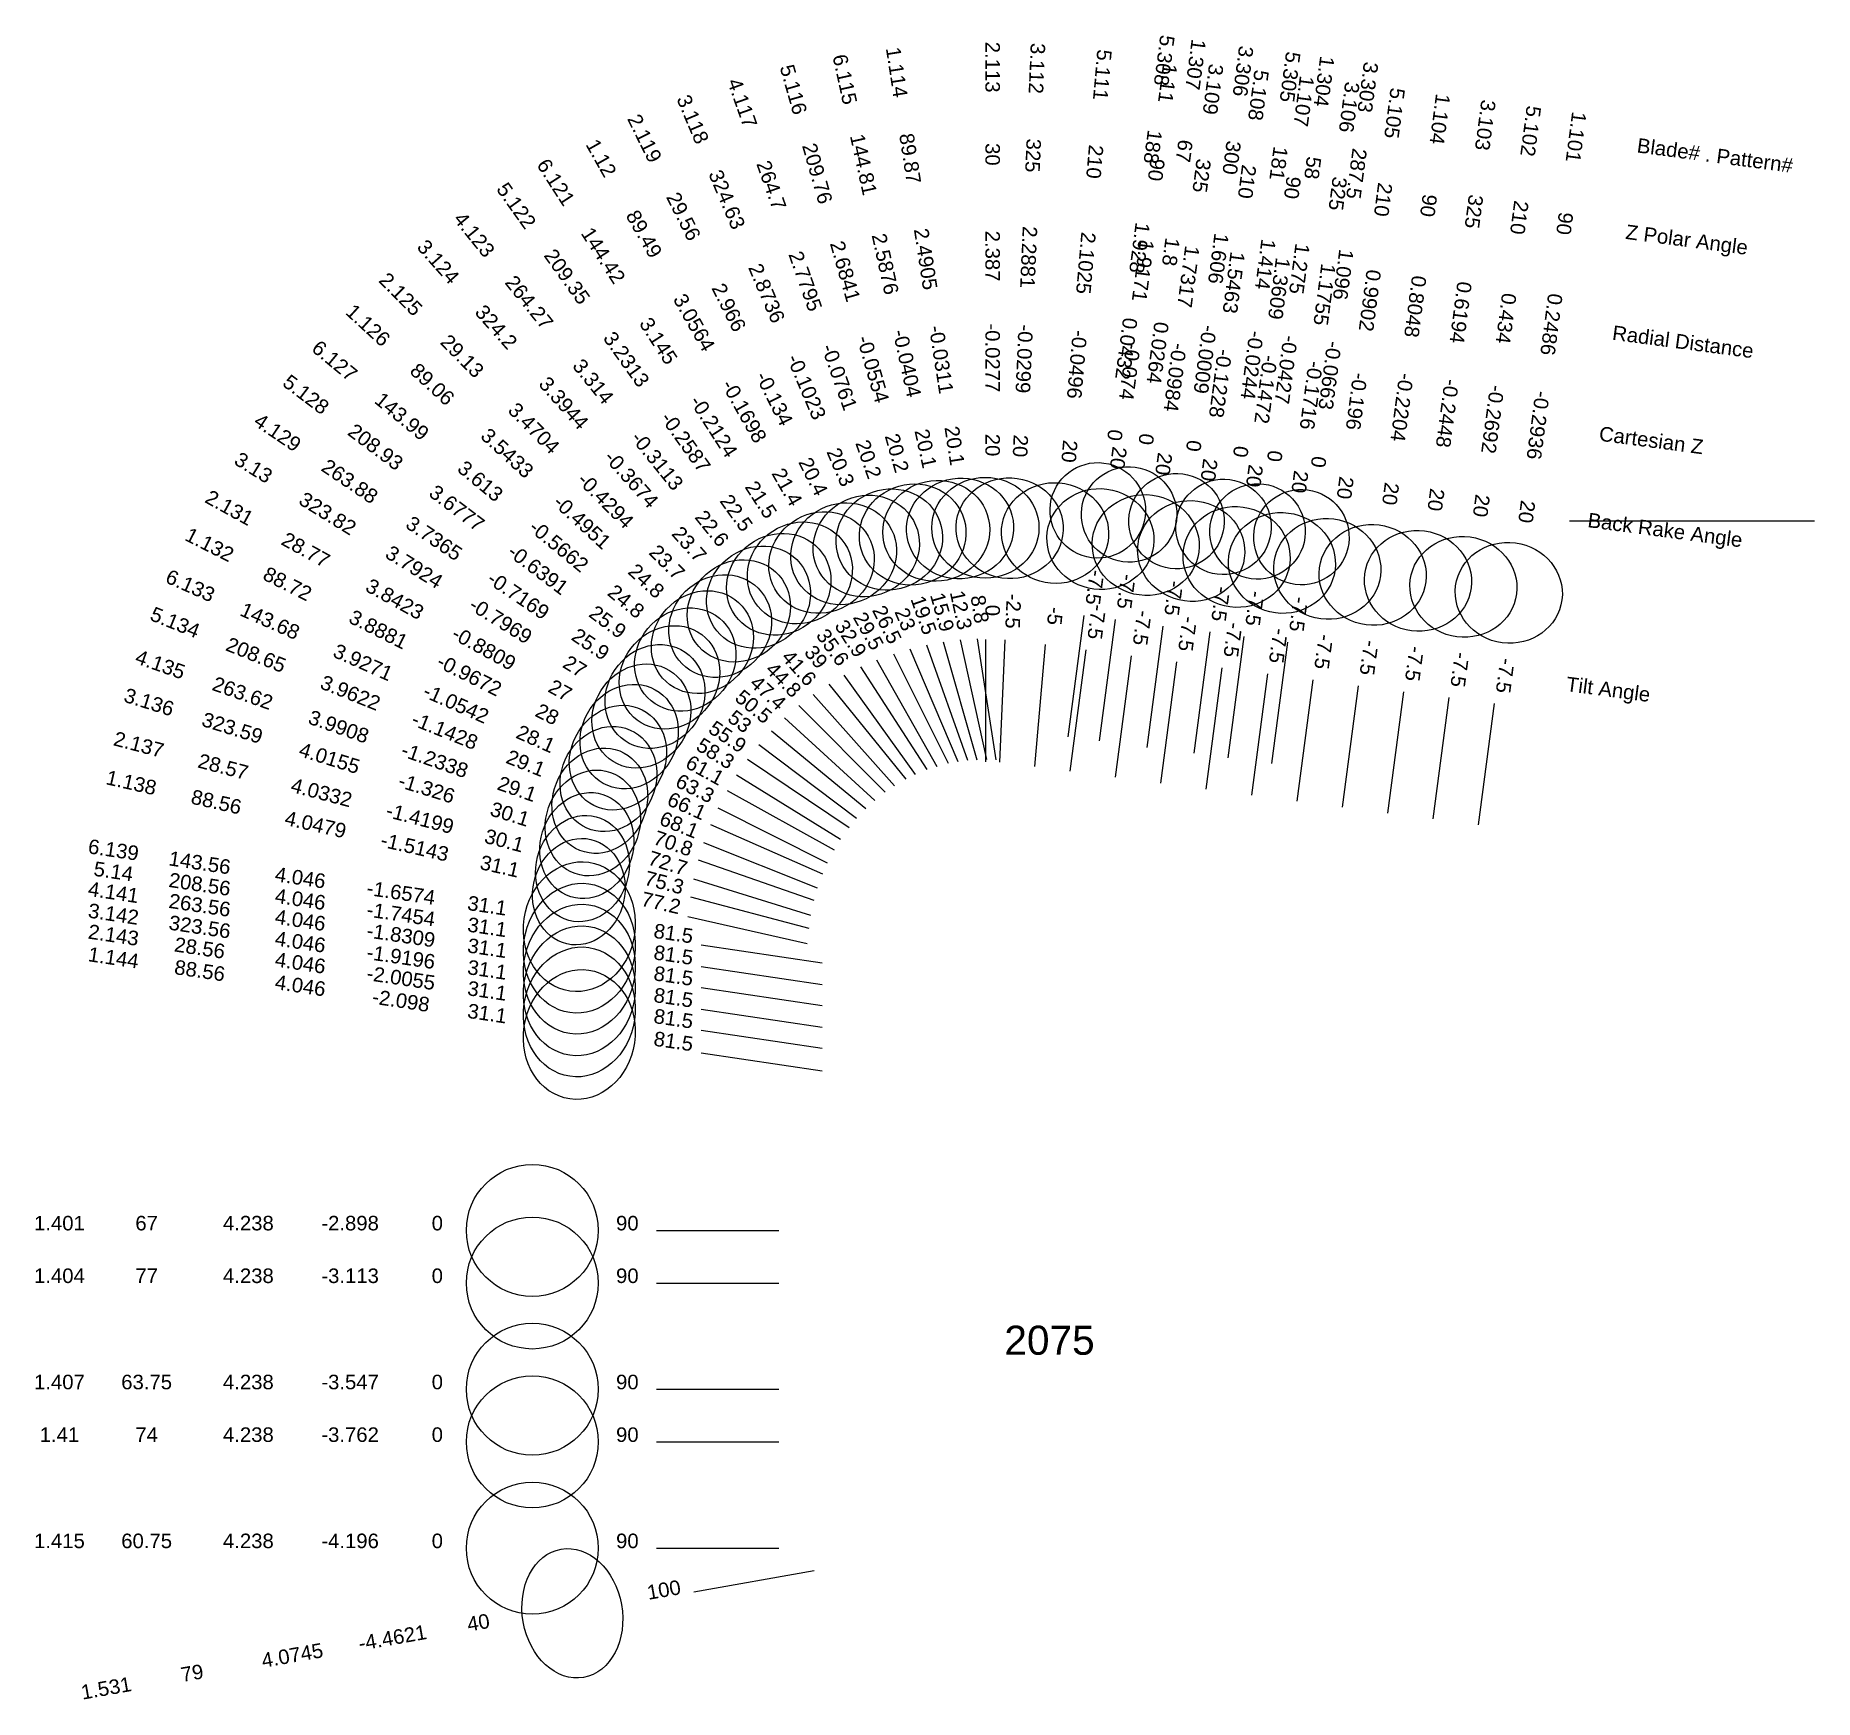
# Model space of a CAD drawing. Header units: inches. Extents: x 29.73 to 37, y 13.19 to 19.98.
import ezdxf
from ezdxf.enums import TextEntityAlignment as Align

# ---------------------------------------------------------------- set-up
doc = ezdxf.new("R2010")
doc.units = ezdxf.units.IN
doc.header["$MEASUREMENT"] = 0
for name, color, linetype, true_color in [('Blade_1', 30, 'Continuous', 0xff7f00), ('Blade_2', 7, 'Continuous', 0xcccc00), ('Blade_3', 7, 'Continuous', 0x00cc00), ('Blade_4', 7, 'Continuous', 0x00cccc), ('Blade_5', 7, 'Continuous', 0x0066cc), ('Blade_6', 190, 'Continuous', 0x7f00ff)]:
    doc.layers.add(name, color=color, linetype=linetype, true_color=true_color)
doc.styles.get("Standard").update_dxf_attribs({"font": 'arial.ttf'})

msp = doc.modelspace()

# ---------------------------------------------------------------- linework, layer by layer
msp.add_line((36, 18), (37, 18))
at = {"layer": 'Blade_1'}
for p, q in [((34.1435, 17.5976), (34.0783, 17.1019)), ((33.5792, 17.5178), (33.6556, 17.0236)), ((34.6685, 17.5285), (34.6033, 17.0328)), ((34.0233, 17.4734), (33.958, 16.9777)), ((33.1683, 17.4328), (33.4144, 16.9976)), ((34.5795, 17.4002), (34.5142, 16.9045)), ((35.1356, 17.327), (35.0703, 16.8313)), ((35.6918, 17.2538), (35.6266, 16.7581)), ((32.7929, 17.1961), (33.161, 16.8578)), ((32.5199, 16.828), (32.9668, 16.6038)), ((32.3973, 16.3846), (32.8849, 16.2739)), ((32.452, 15.8277), (32.9465, 15.7538)), ((32.269, 15.102), (32.769, 15.102)), ((32.269, 14.887), (32.769, 14.887)), ((32.269, 14.453), (32.769, 14.453)), ((32.269, 14.238), (32.769, 14.238)), ((32.269, 13.804), (32.769, 13.804)), ((32.4214, 13.6253), (32.9138, 13.7122))]:
    msp.add_line(p, q, dxfattribs=at)
for centre, major_axis, ratio in [((33.5095, 17.9689), (0.2164, 0.0335), 0.939109), ((34.2, 18.0264), (0.1933, -0.0255), 1), ((34.0829, 17.926), (0.2171, -0.0286), 0.939693), ((34.725, 17.9573), (0.1933, -0.0255), 1), ((32.9436, 17.8302), (0.1906, 0.1078), 0.930891), ((34.6391, 17.8528), (0.2171, -0.0286), 0.939693), ((35.1952, 17.7796), (0.2171, -0.0286), 0.939693), ((35.7514, 17.7064), (0.2171, -0.0286), 0.939693), ((32.4567, 17.5049), (0.1482, 0.1613), 0.907923), ((32.1119, 17.0328), (0.0982, 0.1957), 0.882805), ((31.9521, 16.4857), (0.0485, 0.2136), 0.856669), ((31.954, 15.902), (0.0393, 0.2631), 0.856669), ((31.762, 15.102), (0, 0.2695), 1), ((31.762, 14.887), (0, 0.2695), 1), ((31.762, 14.453), (0, 0.2695), 1), ((31.762, 14.238), (0, 0.2695), 1), ((31.762, 13.804), (0, 0.2695), 1), ((31.9255, 13.5379), (-0.0462, 0.262), 0.766044)]:
    msp.add_ellipse(centre, major_axis=major_axis, ratio=ratio, dxfattribs=at)
at = {"layer": 'Blade_2'}
for p, q in [((33.613, 17.5158), (33.613, 17.0158)), ((33.2377, 17.4575), (33.4608, 17.01)), ((32.8513, 17.2467), (33.2036, 16.8919)), ((32.5574, 16.8985), (32.9951, 16.6569)), ((32.4083, 16.4641), (32.8919, 16.3371)), ((32.452, 15.9202), (32.9465, 15.8463))]:
    msp.add_line(p, q, dxfattribs=at)
for centre, major_axis, ratio in [((33.613, 17.9723), (0.219, 0), 0.939693), ((33.034, 17.866), (0.196, 0.0977), 0.937426), ((32.5296, 17.5706), (0.1554, 0.1543), 0.915361), ((32.1577, 17.1191), (0.1058, 0.1917), 0.890919), ((31.9668, 16.5801), (0.0556, 0.2118), 0.865304), ((31.954, 15.9945), (0.0393, 0.2631), 0.856669)]:
    msp.add_ellipse(centre, major_axis=major_axis, ratio=ratio, dxfattribs=at)
at = {"layer": 'Blade_3'}
for p, q in [((34.3375, 17.5703), (34.2723, 17.0746)), ((33.3049, 17.4776), (33.5005, 17.0174)), ((33.692, 17.514), (33.6702, 17.0145)), ((34.2087, 17.449), (34.1434, 16.9533)), ((34.8475, 17.5049), (34.7823, 17.0092)), ((34.7649, 17.3758), (34.6996, 16.8801)), ((35.321, 17.3026), (35.2557, 16.8069)), ((32.9088, 17.2914), (33.241, 16.9176)), ((32.5958, 16.963), (33.021, 16.6999)), ((32.4204, 16.5386), (32.8979, 16.3903)), ((32.452, 16.0061), (32.9465, 15.9322))]:
    msp.add_line(p, q, dxfattribs=at)
for centre, major_axis, ratio in [((33.7119, 17.9701), (0.2188, -0.0096), 0.939693), ((34.394, 17.9991), (0.1933, -0.0255), 1), ((33.1264, 17.8977), (0.2016, 0.0857), 0.937838), ((34.2683, 17.9016), (0.2171, -0.0286), 0.939693), ((34.904, 17.9337), (0.1933, -0.0255), 1), ((34.8245, 17.8284), (0.2171, -0.0286), 0.939693), ((35.3806, 17.7552), (0.2171, -0.0286), 0.939693), ((32.6056, 17.6326), (0.1637, 0.1455), 0.915889), ((32.2076, 17.2031), (0.1152, 0.1862), 0.891349), ((31.9845, 16.674), (0.065, 0.2091), 0.865459), ((31.954, 16.0804), (0.0393, 0.2631), 0.856669)]:
    msp.add_ellipse(centre, major_axis=major_axis, ratio=ratio, dxfattribs=at)
at = {"layer": 'Blade_4'}
for p, q in [((33.373, 17.4936), (33.54, 17.0223)), ((32.9732, 17.3339), (33.2878, 16.9452)), ((32.6416, 17.0274), (33.0558, 16.7473)), ((32.4402, 16.6158), (32.9123, 16.4511)), ((32.452, 16.0948), (32.9465, 16.0209))]:
    msp.add_line(p, q, dxfattribs=at)
for centre, major_axis, ratio in [((33.2205, 17.9239), (0.2064, 0.0731), 0.938218), ((32.686, 17.6887), (0.1702, 0.1378), 0.923054), ((32.2635, 17.2831), (0.1227, 0.1814), 0.89926), ((32.0092, 16.7662), (0.0722, 0.2068), 0.873921), ((31.954, 16.1691), (0.0393, 0.2631), 0.856669)]:
    msp.add_ellipse(centre, major_axis=major_axis, ratio=ratio, dxfattribs=at)
at = {"layer": 'Blade_5'}
for p, q in [((34.0155, 17.6144), (33.9503, 17.1187)), ((34.5295, 17.5468), (34.4643, 17.0511)), ((33.4409, 17.5056), (33.5779, 17.0247)), ((33.8577, 17.4956), (33.8141, 16.9975)), ((33.0346, 17.3702), (33.3258, 16.9638)), ((34.3941, 17.4246), (34.3288, 16.9289)), ((34.9502, 17.3514), (34.8849, 16.8557)), ((35.5064, 17.2782), (35.4412, 16.7825)), ((32.6869, 17.0862), (33.0862, 16.7853)), ((32.4614, 16.6871), (32.9254, 16.5008)), ((32.452, 16.1803), (32.9465, 16.1064))]:
    msp.add_line(p, q, dxfattribs=at)
for centre, major_axis, ratio in [((34.072, 18.0432), (0.1933, -0.0255), 1), ((33.3159, 17.9446), (0.2106, 0.06), 0.938555), ((34.586, 17.9756), (0.1933, -0.0255), 1), ((33.8975, 17.9504), (0.2182, -0.0191), 0.939693), ((34.4537, 17.8772), (0.2171, -0.0286), 0.939693), ((35.0098, 17.804), (0.2171, -0.0286), 0.939693), ((32.7687, 17.7413), (0.178, 0.1276), 0.923556), ((35.566, 17.7308), (0.2171, -0.0286), 0.939693), ((32.3223, 17.3609), (0.1318, 0.1749), 0.899725), ((32.0378, 16.8572), (0.0816, 0.2032), 0.874182), ((31.954, 16.2546), (0.0393, 0.2631), 0.856669)]:
    msp.add_ellipse(centre, major_axis=major_axis, ratio=ratio, dxfattribs=at)
at = {"layer": 'Blade_6'}
for p, q in [((33.51, 17.5137), (33.6169, 17.0252)), ((33.1028, 17.4042), (33.3742, 16.9843)), ((32.7391, 17.1433), (33.1247, 16.825)), ((32.4902, 16.7607), (32.9472, 16.5579)), ((32.452, 16.2683), (32.9465, 16.1944))]:
    msp.add_line(p, q, dxfattribs=at)
for centre, major_axis, ratio in [((33.4124, 17.9596), (0.2139, 0.0468), 0.938855), ((32.855, 17.7876), (0.1839, 0.1189), 0.930414), ((32.387, 17.4338), (0.1394, 0.1689), 0.907418), ((32.0729, 16.9458), (0.0888, 0.2002), 0.882465), ((31.954, 16.3426), (0.0393, 0.2631), 0.856669)]:
    msp.add_ellipse(centre, major_axis=major_axis, ratio=ratio, dxfattribs=at)

# ---------------------------------------------------------------- texts
for s, height, p in [('Blade# . Pattern#', 0.059375, (36.2761, 19.5351)), ('Z Polar Angle', 0.059375, (36.2296, 19.1819)), ('Radial Distance', 0.059375, (36.1753, 18.7698)), ('Cartesian Z', 0.059375, (36.1211, 18.3577)), ('Back Rake Angle', 0.059375, (36.0746, 18.0045)), ('Tilt Angle', 0.05937, (35.9864, 17.3348))]:
    msp.add_text(s, height=height, rotation=352.5).set_placement(p, align=Align.MIDDLE_LEFT)
msp.add_text('2075', height=0.11875).set_placement((33.875, 14.6534), align=Align.MIDDLE_CENTER)
at = {"layer": 'Blade_1'}
for s, height, rotation, p in [('1.114', 0.05937, 278.78772, (33.222, 19.8283)), ('1.307', 0.05937, 262.5, (34.4425, 19.868)), ('1.11', 0.05937, 262.5, (34.3285, 19.7914)), ('1.304', 0.05937, 262.5, (34.9675, 19.7989)), ('1.107', 0.05937, 262.5, (34.8847, 19.7182)), ('1.104', 0.05937, 262.5, (35.4408, 19.645)), ('1.101', 0.05937, 262.5, (35.997, 19.5718)), ('1.12', 0.05937, 299.48387, (32.0176, 19.468)), ('89.87', 0.05937, 278.78772, (33.2765, 19.4762)), ('67', 0.05937, 262.5, (34.396, 19.5148)), ('90', 0.05937, 262.5, (34.282, 19.4382)), ('58', 0.05937, 262.5, (34.921, 19.4457)), ('90', 0.05937, 262.5, (34.8382, 19.365)), ('89.49', 0.05937, 299.48387, (32.1929, 19.1579)), ('90', 0.05937, 262.5, (35.3943, 19.2918)), ('2.4905', 0.05937, 278.78772, (33.34, 19.0655)), ('90', 0.05937, 262.5, (35.9505, 19.2186)), ('1.9171', 0.05937, 262.5, (34.2277, 19.0261)), ('1.8', 0.05937, 262.5, (34.3417, 19.1027)), ('1.275', 0.05937, 262.5, (34.8667, 19.0336)), ('1.3609', 0.05937, 262.5, (34.7839, 18.9529)), ('0.8048', 0.05937, 262.5, (35.34, 18.8797)), ('3.0564', 0.05937, 299.48387, (32.3975, 18.7961)), ('0.2486', 0.05937, 262.5, (35.8962, 18.8065)), ('1.126', 0.05937, 317.42497, (31.0712, 18.7778)), ('-0.0311', 0.05937, 278.78772, (33.4035, 18.6548)), ('0.0264', 0.05937, 262.5, (34.2875, 18.6907)), ('-0.0427', 0.05937, 262.5, (34.8125, 18.6216)), ('-0.074', 0.05937, 262.5, (34.1735, 18.6141)), ('89.06', 0.05937, 317.42497, (31.3335, 18.5368)), ('-0.1472', 0.05937, 262.5, (34.7297, 18.5409)), ('-0.1698', 0.05937, 299.48387, (32.602, 18.4343)), ('-0.2204', 0.05937, 262.5, (35.2858, 18.4677)), ('-0.2936', 0.05937, 262.5, (35.842, 18.3945)), ('3.5433', 0.05937, 317.42497, (31.6396, 18.2556)), ('20.1', 0.05937, 278.78772, (33.4579, 18.3027)), ('0', 0.0594, 262.5, (34.241, 18.3375)), ('20', 0.05937, 262.5, (34.127, 18.2609)), ('0', 0.0594, 262.5, (34.766, 18.2684)), ('21.4', 0.05937, 299.48387, (32.7774, 18.1242)), ('20', 0.05937, 262.5, (34.6832, 18.1877)), ('20', 0.05937, 262.5, (35.2393, 18.1145)), ('-0.4951', 0.05937, 317.42497, (31.9456, 17.9744)), ('20', 0.05937, 262.5, (35.7955, 18.0413)), ('1.132', 0.05937, 333.34904, (30.4303, 17.8768)), ('88.72', 0.05937, 333.34904, (30.7487, 17.717)), ('24.8', 0.05937, 317.42497, (32.208, 17.7334)), ('-7.5', 0.05937, 262.5, (34.159, 17.7153)), ('8.8', 0.05937, 278.78772, (33.5611, 17.6351)), ('-7.5', 0.05937, 262.5, (34.684, 17.6462)), ('3.8881', 0.05937, 333.34904, (31.1202, 17.5305)), ('29.5', 0.05937, 299.48387, (33.1098, 17.5362)), ('-7.5', 0.05937, 262.5, (34.0388, 17.5911)), ('-7.5', 0.05937, 262.5, (34.595, 17.5179)), ('-0.9672', 0.05937, 333.34904, (31.4916, 17.3441)), ('-7.5', 0.05937, 262.5, (35.1511, 17.4447)), ('-7.5', 0.05937, 262.5, (35.7073, 17.3715)), ('47.4', 0.05937, 317.42497, (32.7054, 17.2764)), ('28', 0.05937, 333.34904, (31.81, 17.1843)), ('1.138', 0.05937, 347.21005, (30.1173, 16.9022)), ('63.3', 0.05937, 333.34904, (32.4138, 16.8813)), ('88.56', 0.05937, 347.21005, (30.4647, 16.8234)), ('4.0479', 0.05937, 347.21005, (30.87, 16.7313)), ('-1.5143', 0.05937, 347.21005, (31.2753, 16.6393)), ('31.1', 0.05937, 347.21005, (31.6227, 16.5605)), ('77.2', 0.05937, 347.21005, (32.2815, 16.4109)), ('1.144', 0.05937, 351.51005, (30.0466, 16.1867)), ('88.56', 0.05937, 351.51005, (30.399, 16.1341)), ('4.046', 0.05937, 351.51005, (30.81, 16.0728)), ('-2.098', 0.05937, 351.51005, (31.2211, 16.0114)), ('31.1', 0.05937, 351.51005, (31.5735, 15.9588)), ('81.5', 0.05937, 351.51005, (32.3345, 15.8452)), ('100', 0.05937, 10, (32.3044, 13.6047)), ('40', 0.05937, 10, (31.5466, 13.4711)), ('-4.4621', 0.05937, 10, (31.1958, 13.4092)), ('4.0745', 0.05937, 10, (30.7864, 13.3371)), ('79', 0.05937, 10, (30.3771, 13.2649)), ('1.531', 0.05937, 10, (30.0263, 13.203))]:
    msp.add_text(s, height=height, rotation=rotation, dxfattribs=at).set_placement(p, align=Align.CENTER)
for s, height, p in [('1.401', 0.05937, (29.83, 15.102)), ('67', 0.05937, (30.1863, 15.102)), ('4.238', 0.05937, (30.6019, 15.102)), ('-2.898', 0.05937, (31.0175, 15.102)), ('0', 0.0594, (31.3738, 15.102)), ('90', 0.05937, (32.1502, 15.102)), ('1.404', 0.05937, (29.83, 14.887)), ('77', 0.05937, (30.1863, 14.887)), ('4.238', 0.05937, (30.6019, 14.887)), ('-3.113', 0.05937, (31.0175, 14.887)), ('0', 0.0594, (31.3738, 14.887)), ('90', 0.05937, (32.1502, 14.887)), ('1.407', 0.05937, (29.83, 14.453)), ('63.75', 0.05937, (30.1863, 14.453)), ('4.238', 0.05937, (30.6019, 14.453)), ('-3.547', 0.05937, (31.0175, 14.453)), ('0', 0.0594, (31.3738, 14.453)), ('90', 0.05937, (32.1502, 14.453)), ('1.41', 0.05937, (29.83, 14.238)), ('74', 0.05937, (30.1863, 14.238)), ('4.238', 0.05937, (30.6019, 14.238)), ('-3.762', 0.05937, (31.0175, 14.238)), ('0', 0.0594, (31.3738, 14.238)), ('90', 0.05937, (32.1502, 14.238)), ('1.415', 0.05937, (29.83, 13.804)), ('60.75', 0.05937, (30.1863, 13.804)), ('4.238', 0.05937, (30.6019, 13.804)), ('-4.196', 0.05937, (31.0175, 13.804)), ('0', 0.0594, (31.3738, 13.804)), ('90', 0.05937, (32.1502, 13.804))]:
    msp.add_text(s, height=height, dxfattribs=at).set_placement(p, align=Align.CENTER)
at = {"layer": 'Blade_2'}
for s, height, rotation, p in [('2.113', 0.05937, 270, (33.613, 19.8538)), ('2.119', 0.05937, 296.49859, (32.1945, 19.5498)), ('30', 0.05937, 270, (33.613, 19.4975)), ('29.56', 0.05937, 296.49859, (32.3535, 19.231)), ('2.387', 0.05937, 270, (33.613, 19.0819)), ('2.125', 0.05937, 314.80052, (31.2038, 18.9056)), ('2.966', 0.05937, 296.49859, (32.5389, 18.8591)), ('29.13', 0.05937, 314.80052, (31.4548, 18.6529)), ('-0.0277', 0.05937, 270, (33.613, 18.6663)), ('-0.134', 0.05937, 296.49859, (32.7243, 18.4871)), ('3.4704', 0.05937, 314.80052, (31.7477, 18.3579)), ('20', 0.05937, 270, (33.613, 18.31)), ('20.4', 0.05937, 296.49859, (32.8833, 18.1683)), ('-0.4294', 0.05937, 314.80052, (32.0406, 18.063)), ('2.131', 0.05937, 331.10759, (30.5104, 18.0282)), ('28.77', 0.05937, 331.10759, (30.8223, 17.856)), ('23.7', 0.05937, 314.80052, (32.2916, 17.8103)), ('3.8423', 0.05937, 331.10759, (31.1862, 17.6552)), ('26.5', 0.05937, 296.49859, (33.1847, 17.5637)), ('0', 0.0594, 270, (33.613, 17.6345)), ('-0.8809', 0.05937, 331.10759, (31.5501, 17.4544)), ('44.8', 0.05937, 314.80052, (32.7676, 17.3309)), ('27', 0.05937, 331.10759, (31.862, 17.2823)), ('2.137', 0.05937, 345.28222, (30.147, 17.0581)), ('28.57', 0.05937, 345.28222, (30.4916, 16.9676)), ('61.1', 0.05937, 331.10759, (32.4534, 16.9559)), ('4.0332', 0.05937, 345.28222, (30.8936, 16.862)), ('-1.4199', 0.05937, 345.28222, (31.2956, 16.7564)), ('30.1', 0.05937, 345.28222, (31.6401, 16.6659)), ('75.3', 0.05937, 345.28222, (32.2935, 16.4943)), ('2.143', 0.05937, 351.51005, (30.0466, 16.2792)), ('28.56', 0.05937, 351.51005, (30.399, 16.2266)), ('4.046', 0.05937, 351.51005, (30.81, 16.1653)), ('-2.0055', 0.05937, 351.51005, (31.2211, 16.1039)), ('31.1', 0.05937, 351.51005, (31.5735, 16.0513)), ('81.5', 0.05937, 351.51005, (32.3345, 15.9377))]:
    msp.add_text(s, height=height, rotation=rotation, dxfattribs=at).set_placement(p, align=Align.CENTER)
at = {"layer": 'Blade_3'}
for s, height, rotation, p in [('3.112', 0.05937, 267.5, (33.794, 19.8498)), ('3.306', 0.05937, 262.5, (34.6365, 19.8407)), ('3.109', 0.05937, 262.5, (34.5139, 19.767)), ('3.303', 0.05937, 262.5, (35.1465, 19.7753)), ('3.106', 0.05937, 262.5, (35.0701, 19.6938)), ('3.118', 0.05937, 293.02305, (32.3905, 19.6293)), ('3.103', 0.05937, 262.5, (35.6262, 19.6206)), ('325', 0.05937, 267.5, (33.7784, 19.4939)), ('300', 0.05937, 262.5, (34.59, 19.4875)), ('325', 0.05937, 262.5, (34.4674, 19.4138)), ('287.5', 0.05937, 262.5, (35.1, 19.4221)), ('324.63', 0.05937, 293.02305, (32.5299, 19.3015)), ('325', 0.05937, 262.5, (35.0236, 19.3406)), ('325', 0.05937, 262.5, (35.5797, 19.2674)), ('2.2881', 0.05937, 267.5, (33.7603, 19.0787)), ('3.124', 0.05937, 311.62692, (31.3558, 19.039)), ('1.7317', 0.05937, 262.5, (34.4131, 19.0017)), ('1.606', 0.05937, 262.5, (34.5357, 19.0754)), ('2.8736', 0.05937, 293.02305, (32.6924, 18.9189)), ('1.1755', 0.05937, 262.5, (34.9693, 18.9285)), ('1.096', 0.05937, 262.5, (35.0457, 19.01)), ('0.6194', 0.05937, 262.5, (35.5254, 18.8553)), ('324.2', 0.05937, 311.62692, (31.5924, 18.7727)), ('-0.0299', 0.05937, 267.5, (33.7422, 18.6634)), ('-0.0009', 0.05937, 262.5, (34.4815, 18.6634)), ('-0.0984', 0.05937, 262.5, (34.3589, 18.5897)), ('-0.0663', 0.05937, 262.5, (34.9915, 18.598)), ('-0.1023', 0.05937, 293.02305, (32.855, 18.5364)), ('-0.1716', 0.05937, 262.5, (34.9151, 18.5165)), ('3.3944', 0.05937, 311.62692, (31.8685, 18.462)), ('-0.2448', 0.05937, 262.5, (35.4712, 18.4433)), ('20', 0.05937, 267.5, (33.7266, 18.3075)), ('0', 0.0594, 262.5, (34.435, 18.3102)), ('3.13', 0.05937, 328.26045, (30.6075, 18.1929)), ('-0.3674', 0.05937, 311.62692, (32.1446, 18.1514)), ('20.3', 0.05937, 293.02305, (32.9943, 18.2085)), ('20', 0.05937, 262.5, (34.3124, 18.2365)), ('0', 0.0594, 262.5, (34.945, 18.2448)), ('20', 0.05937, 262.5, (34.8686, 18.1633)), ('323.82', 0.05937, 328.26045, (30.9104, 18.0055)), ('20', 0.05937, 262.5, (35.4247, 18.0901)), ('23.7', 0.05937, 311.62692, (32.3812, 17.8851)), ('3.7924', 0.05937, 328.26045, (31.2639, 17.7868)), ('-7.5', 0.05937, 262.5, (34.353, 17.688)), ('-0.7969', 0.05937, 328.26045, (31.6174, 17.5682)), ('-2.5', 0.05937, 267.5, (33.6972, 17.6327)), ('-7.5', 0.05937, 262.5, (34.863, 17.6226)), ('23', 0.05937, 293.02305, (33.2585, 17.5869)), ('-7.5', 0.05937, 262.5, (34.2242, 17.5667)), ('-7.5', 0.05937, 262.5, (34.7804, 17.4935)), ('27', 0.05937, 328.26045, (31.9203, 17.3808)), ('41.6', 0.05937, 311.62692, (32.8299, 17.3801)), ('-7.5', 0.05937, 262.5, (35.3365, 17.4203)), ('3.136', 0.05937, 342.74708, (30.1876, 17.232)), ('323.59', 0.05937, 342.74708, (30.5279, 17.1264)), ('4.0155', 0.05937, 342.74708, (30.9248, 17.0031)), ('58.3', 0.05937, 328.26045, (32.4948, 17.0254)), ('-1.326', 0.05937, 342.74708, (31.3217, 16.8798)), ('30.1', 0.05937, 342.74708, (31.6619, 16.7742)), ('72.7', 0.05937, 342.74708, (32.307, 16.5738)), ('3.142', 0.05937, 351.51005, (30.0466, 16.3651)), ('323.56', 0.05937, 351.51005, (30.399, 16.3125)), ('4.046', 0.05937, 351.51005, (30.81, 16.2512)), ('-1.9196', 0.05937, 351.51005, (31.2211, 16.1898)), ('31.1', 0.05937, 351.51005, (31.5735, 16.1372)), ('81.5', 0.05937, 351.51005, (32.3345, 16.0236))]:
    msp.add_text(s, height=height, rotation=rotation, dxfattribs=at).set_placement(p, align=Align.CENTER)
at = {"layer": 'Blade_4'}
for s, rotation, p in [('4.117', 289.51237, (32.5921, 19.6973)), ('264.7', 289.51237, (32.711, 19.3616)), ('4.123', 308.98762, (31.5022, 19.1512)), ('2.7795', 289.51237, (32.8499, 18.9698)), ('264.27', 308.98762, (31.7264, 18.8742)), ('-0.0761', 289.51237, (32.9887, 18.578)), ('3.314', 308.98762, (31.9879, 18.5512)), ('4.129', 325.9321, (30.7049, 18.3371)), ('-0.3113', 308.98762, (32.2494, 18.2281)), ('20.2', 289.51237, (33.1077, 18.2423)), ('263.88', 325.9321, (31, 18.1375)), ('22.6', 308.98762, (32.4735, 17.9512)), ('3.7365', 325.9321, (31.3443, 17.9047)), ('-0.7169', 325.9321, (31.6886, 17.6719)), ('19.5', 289.51237, (33.3333, 17.6055)), ('25.9', 325.9321, (31.9837, 17.4723)), ('4.135', 340.76363, (30.2327, 17.3861)), ('39', 308.98762, (32.8985, 17.4262)), ('263.62', 340.76363, (30.5691, 17.2687)), ('3.9908', 340.76363, (30.9615, 17.1318)), ('55.9', 325.9321, (32.5433, 17.0939)), ('-1.2338', 340.76363, (31.3539, 16.9948)), ('29.1', 340.76363, (31.6903, 16.8775)), ('70.8', 340.76363, (32.3281, 16.6549)), ('4.141', 351.51005, (30.0466, 16.4538)), ('263.56', 351.51005, (30.399, 16.4012)), ('4.046', 351.51005, (30.81, 16.3399)), ('-1.8309', 351.51005, (31.2211, 16.2785)), ('31.1', 351.51005, (31.5735, 16.2259)), ('81.5', 351.51005, (32.3345, 16.1123))]:
    msp.add_text(s, height=0.05937, rotation=rotation, dxfattribs=at).set_placement(p, align=Align.CENTER)
at = {"layer": 'Blade_5'}
for s, height, rotation, p in [('5.111', 0.05937, 265, (34.0615, 19.8247)), ('5.308', 0.05937, 262.5, (34.3145, 19.8848)), ('5.305', 0.05937, 262.5, (34.8285, 19.8172)), ('5.116', 0.05937, 285.89544, (32.8006, 19.7542)), ('5.108', 0.05937, 262.5, (34.6993, 19.7426)), ('5.105', 0.05937, 262.5, (35.2554, 19.6694)), ('5.102', 0.05937, 262.5, (35.8116, 19.5962)), ('188', 0.05937, 262.5, (34.268, 19.5316)), ('209.76', 0.05937, 285.89544, (32.8982, 19.4115)), ('210', 0.05937, 265, (34.0304, 19.4698)), ('181', 0.05937, 262.5, (34.782, 19.464)), ('210', 0.05937, 262.5, (34.6528, 19.3894)), ('5.122', 0.05937, 305.62413, (31.6728, 19.2707)), ('210', 0.05937, 262.5, (35.2089, 19.3162)), ('210', 0.05937, 262.5, (35.7651, 19.243)), ('1.928', 0.05937, 262.5, (34.2137, 19.1195)), ('2.6841', 0.05937, 285.89544, (33.012, 19.0118)), ('2.1025', 0.05937, 265, (33.9942, 19.0558)), ('1.414', 0.05937, 262.5, (34.7277, 19.0519)), ('209.35', 0.05937, 305.62413, (31.8803, 18.9811)), ('1.5463', 0.05937, 262.5, (34.5985, 18.9773)), ('0.9902', 0.05937, 262.5, (35.1546, 18.9041)), ('0.434', 0.05937, 262.5, (35.7108, 18.8309)), ('0.0432', 0.05937, 262.5, (34.1595, 18.7075)), ('3.2313', 0.05937, 305.62413, (32.1224, 18.6433)), ('-0.0554', 0.05937, 285.89544, (33.1258, 18.6121)), ('-0.0496', 0.05937, 265, (33.958, 18.6418)), ('-0.0244', 0.05937, 262.5, (34.6735, 18.6399)), ('-0.1228', 0.05937, 262.5, (34.5443, 18.5653)), ('5.128', 0.05937, 323.00082, (30.8196, 18.4932)), ('-0.196', 0.05937, 262.5, (35.1004, 18.4921)), ('-0.2692', 0.05937, 262.5, (35.6566, 18.4189)), ('208.93', 0.05937, 323.00082, (31.1042, 18.2788)), ('-0.2587', 0.05937, 305.62413, (32.3645, 18.3054)), ('20.2', 0.05937, 285.89544, (33.2234, 18.2694)), ('20', 0.05937, 265, (33.9269, 18.2869)), ('0', 0.0594, 262.5, (34.113, 18.3543)), ('20', 0.05937, 262.5, (34.4978, 18.2121)), ('0', 0.0594, 262.5, (34.627, 18.2867)), ('20', 0.05937, 262.5, (35.0539, 18.1389)), ('3.6777', 0.05937, 323.00082, (31.4361, 18.0287)), ('22.5', 0.05937, 305.62413, (32.572, 18.0158)), ('20', 0.05937, 262.5, (35.6101, 18.0657)), ('-0.6391', 0.05937, 323.00082, (31.768, 17.7785)), ('-7.5', 0.05937, 262.5, (34.031, 17.7321)), ('15.9', 0.05937, 285.89544, (33.4084, 17.6198)), ('-7.5', 0.05937, 262.5, (34.545, 17.6645)), ('5.134', 0.05937, 338.12495, (30.2918, 17.5582)), ('25.9', 0.05937, 323.00082, (32.0525, 17.5642)), ('-5', 0.05937, 265, (33.8681, 17.6139)), ('-7.5', 0.05937, 262.5, (34.4096, 17.5423)), ('208.65', 0.05937, 338.12495, (30.6224, 17.4255)), ('35.6', 0.05937, 305.62413, (32.9654, 17.4668)), ('-7.5', 0.05937, 262.5, (34.9657, 17.4691)), ('-7.5', 0.05937, 262.5, (35.5219, 17.3959)), ('3.9622', 0.05937, 338.12495, (31.0081, 17.2706)), ('53', 0.05937, 323.00082, (32.592, 17.1576)), ('-1.1428', 0.05937, 338.12495, (31.3938, 17.1158)), ('29.1', 0.05937, 338.12495, (31.7244, 16.983)), ('68.1', 0.05937, 338.12495, (32.3512, 16.7314)), ('5.14', 0.05937, 351.51005, (30.0466, 16.5393)), ('208.56', 0.05937, 351.51005, (30.399, 16.4867)), ('4.046', 0.05937, 351.51005, (30.81, 16.4254)), ('-1.7454', 0.05937, 351.51005, (31.2211, 16.364)), ('31.1', 0.05937, 351.51005, (31.5735, 16.3114)), ('81.5', 0.05937, 351.51005, (32.3345, 16.1978))]:
    msp.add_text(s, height=height, rotation=rotation, dxfattribs=at).set_placement(p, align=Align.CENTER)
at = {"layer": 'Blade_6'}
for s, rotation, p in [('6.115', 282.34411, (33.0102, 19.7976)), ('144.81', 282.34411, (33.0863, 19.4496)), ('6.121', 302.87429, (31.8337, 19.3678)), ('144.42', 302.87429, (32.0271, 19.0686)), ('2.5876', 282.34411, (33.1752, 19.0436)), ('3.145', 302.87429, (32.2527, 18.7195)), ('-0.0404', 282.34411, (33.264, 18.6376)), ('6.127', 320.47157, (30.9358, 18.6313)), ('143.99', 320.47157, (31.2106, 18.4046)), ('-0.2124', 302.87429, (32.4783, 18.3705)), ('20.1', 282.34411, (33.3402, 18.2895)), ('3.613', 320.47157, (31.5311, 18.14)), ('21.5', 302.87429, (32.6717, 18.0713)), ('-0.5662', 320.47157, (31.8517, 17.8755)), ('6.133', 336.07778, (30.353, 17.7087)), ('24.8', 320.47157, (32.1265, 17.6488)), ('143.68', 336.07778, (30.6787, 17.5643)), ('12.3', 282.34411, (33.4846, 17.6297)), ('32.9', 302.87429, (33.0383, 17.5039)), ('3.9271', 336.07778, (31.0586, 17.3957)), ('-1.0542', 336.07778, (31.4385, 17.2272)), ('50.5', 320.47157, (32.6475, 17.2188)), ('28.1', 336.07778, (31.7642, 17.0828)), ('66.1', 336.07778, (32.3816, 16.8088)), ('6.139', 351.51005, (30.0466, 16.6273)), ('143.56', 351.51005, (30.399, 16.5747)), ('4.046', 351.51005, (30.81, 16.5134)), ('-1.6574', 351.51005, (31.2211, 16.452)), ('31.1', 351.51005, (31.5735, 16.3994)), ('81.5', 351.51005, (32.3345, 16.2858))]:
    msp.add_text(s, height=0.05937, rotation=rotation, dxfattribs=at).set_placement(p, align=Align.CENTER)

doc.saveas('drawing.dxf')
